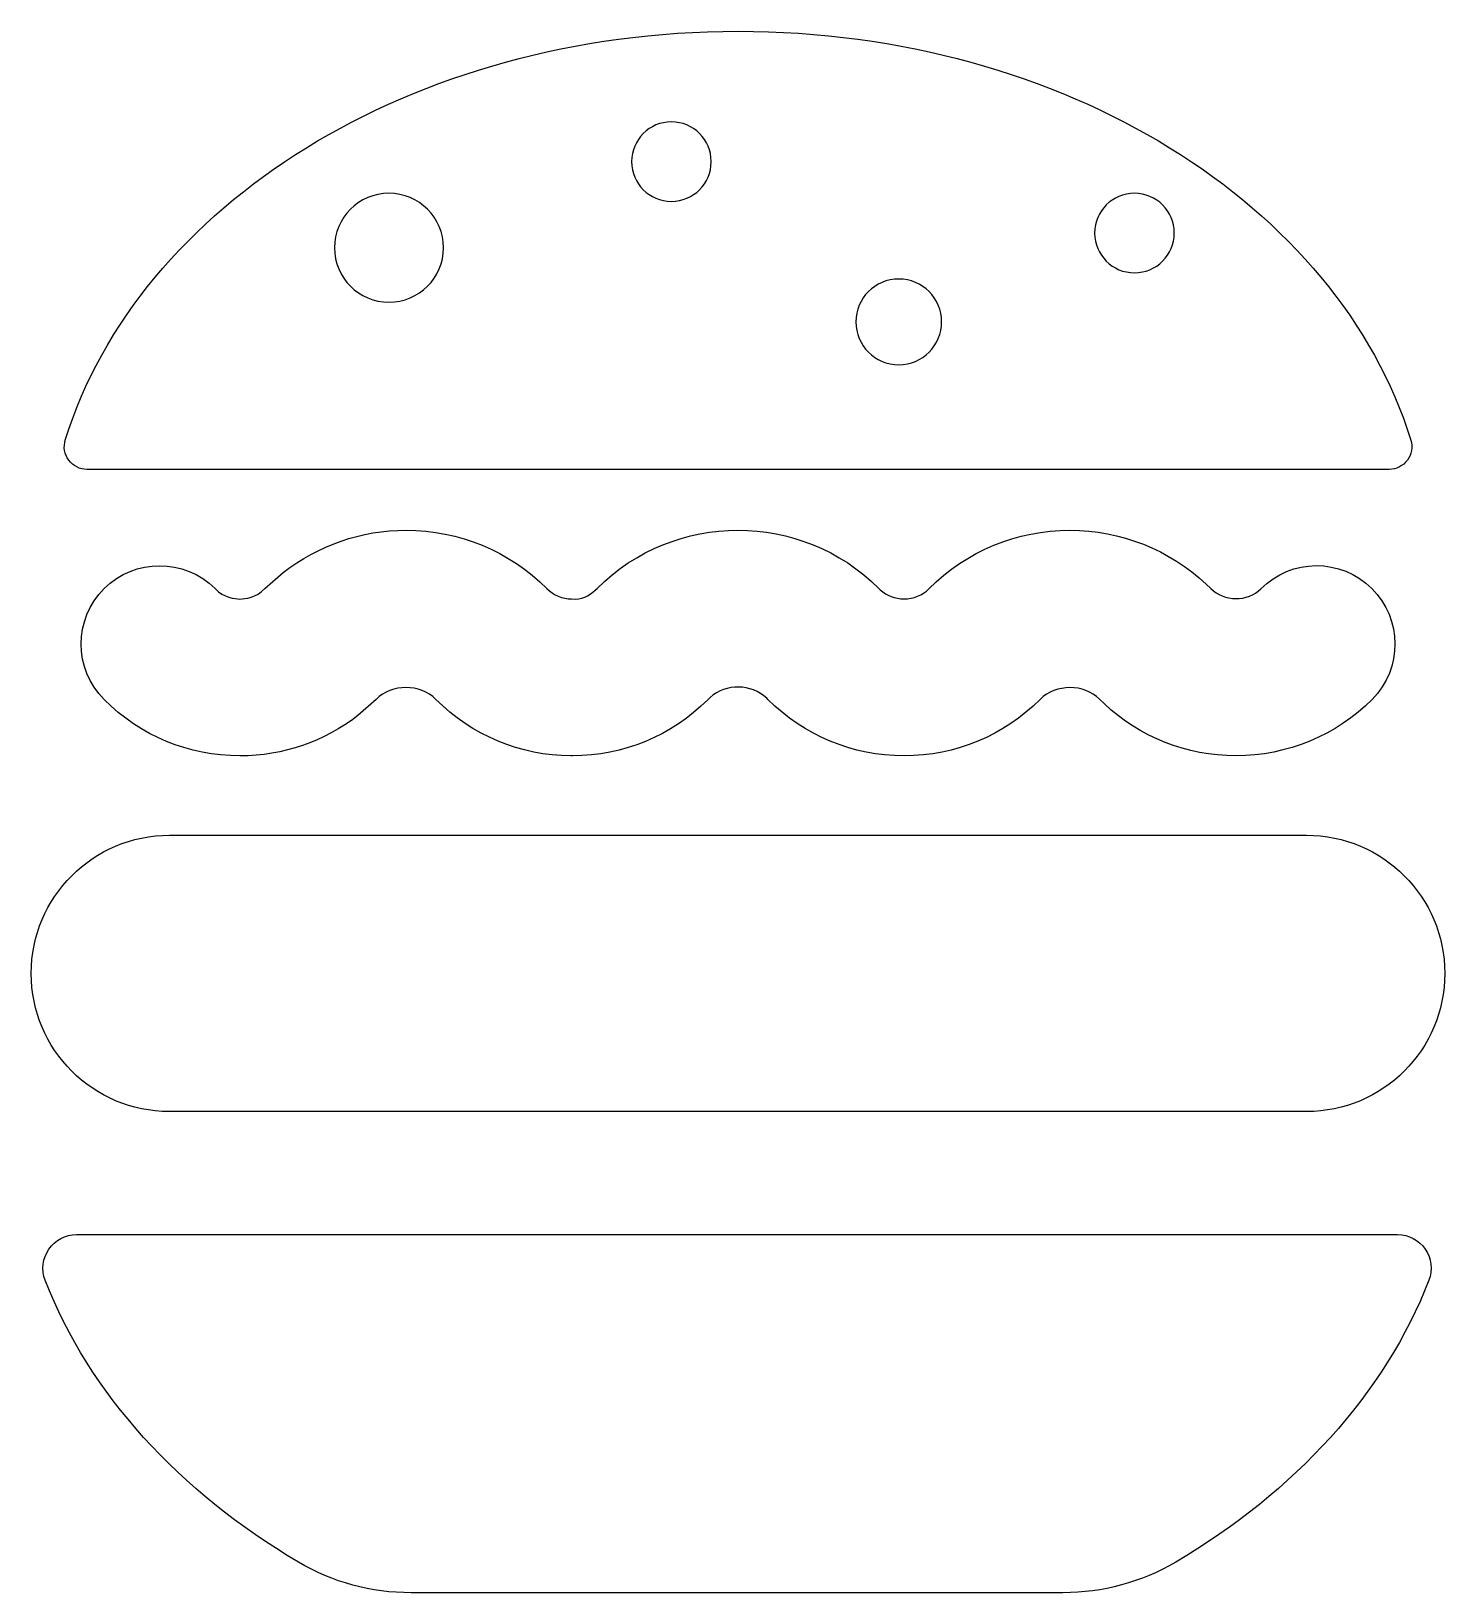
# Model space of a CAD drawing. Header units: centimetres. Extents: x -5.9 to 5.9, y -6.6 to 6.4.
import ezdxf

# ---------------------------------------------------------------- set-up
doc = ezdxf.new("R2010")
doc.units = ezdxf.units.CM
doc.header["$MEASUREMENT"] = 0
doc.layers.add('Layer 1', color=7, linetype='Continuous')

msp = doc.modelspace()

# ---------------------------------------------------------------- linework, layer by layer
at = {"layer": 'Layer 1'}
for points, knots in [([(-5.41597, 2.77876), (-5.41597, 2.77876), (5.46447, 2.77876), (5.46447, 2.77876), (5.46447, 2.77876), (5.52466, 2.77876), (5.58147, 2.80736), (5.61692, 2.85583), (5.61692, 2.85583), (5.65274, 2.90428), (5.66343, 2.96682), (5.6455, 3.02421), (5.6455, 3.02421), (5.03809, 4.98374), (2.75389, 6.44152), (0.02447, 6.44152), (0.02447, 6.44152), (-2.70537, 6.44152), (-4.98997, 4.98375), (-5.59697, 3.02421), (-5.59697, 3.02421), (-5.61488, 2.96682), (-5.60419, 2.90425), (-5.56837, 2.85583), (-5.56837, 2.85583), (-5.53289, 2.80736), (-5.47619, 2.77876), (-5.41597, 2.77876)], [0, 0, 0, 0, 0.125, 0.125, 0.125, 0.125, 0.25, 0.25, 0.25, 0.25, 0.375, 0.375, 0.375, 0.375, 0.5, 0.5, 0.5, 0.5, 0.625, 0.625, 0.625, 0.625, 0.75, 0.75, 0.75, 0.75, 1, 1, 1, 1]), ([(-0.53303, 5.68383), (-0.34904, 5.68383), (-0.20048, 5.53508), (-0.20048, 5.35133), (-0.20048, 5.35133), (-0.20048, 5.16758), (-0.34904, 5.01878), (-0.53303, 5.01878), (-0.53303, 5.01878), (-0.71657, 5.01878), (-0.86551, 5.16758), (-0.86551, 5.35133), (-0.86551, 5.35133), (-0.86551, 5.53508), (-0.71657, 5.68383), (-0.53303, 5.68383)], [0, 0, 0, 0, 0.2, 0.2, 0.2, 0.2, 0.4, 0.4, 0.4, 0.4, 0.6, 0.6, 0.6, 0.6, 1, 1, 1, 1]), ([(-2.89274, 5.0873), (-2.64131, 5.0873), (-2.43726, 4.88346), (-2.43726, 4.63185), (-2.43726, 4.63185), (-2.43726, 4.3802), (-2.64131, 4.17637), (-2.89274, 4.17637), (-2.89274, 4.17637), (-3.14462, 4.17637), (-3.34822, 4.38021), (-3.34822, 4.63185), (-3.34822, 4.63185), (-3.34822, 4.88347), (-3.14463, 5.0873), (-2.89274, 5.0873)], [0, 0, 0, 0, 0.2, 0.2, 0.2, 0.2, 0.4, 0.4, 0.4, 0.4, 0.6, 0.6, 0.6, 0.6, 1, 1, 1, 1]), ([(3.33655, 5.0873), (3.52009, 5.0873), (3.66905, 4.9385), (3.66905, 4.75475), (3.66905, 4.75475), (3.66905, 4.571), (3.52006, 4.42225), (3.33655, 4.42225), (3.33655, 4.42225), (3.15256, 4.42225), (3.004, 4.571), (3.004, 4.75475), (3.004, 4.75475), (3.004, 4.9385), (3.15256, 5.0873), (3.33655, 5.0873)], [0, 0, 0, 0, 0.2, 0.2, 0.2, 0.2, 0.4, 0.4, 0.4, 0.4, 0.6, 0.6, 0.6, 0.6, 1, 1, 1, 1]), ([(1.36697, 4.37012), (1.56467, 4.37012), (1.72514, 4.20984), (1.72514, 4.01177), (1.72514, 4.01177), (1.72514, 3.81415), (1.56467, 3.65366), (1.36697, 3.65366), (1.36697, 3.65366), (1.16893, 3.65366), (1.00883, 3.81416), (1.00883, 4.01177), (1.00883, 4.01177), (1.00883, 4.20984), (1.16893, 4.37012), (1.36697, 4.37012)], [0, 0, 0, 0, 0.2, 0.2, 0.2, 0.2, 0.4, 0.4, 0.4, 0.4, 0.6, 0.6, 0.6, 0.6, 1, 1, 1, 1]), ([(4.39177, 1.78009), (4.28379, 1.66976), (4.08443, 1.67317), (3.97434, 1.78289), (3.97434, 1.78289), (3.97434, 1.78289), (3.93629, 1.81938), (3.93629, 1.81938), (3.93629, 1.81938), (3.63109, 2.10664), (3.21959, 2.27057), (2.79787, 2.27057), (2.79787, 2.27057), (2.35305, 2.27057), (1.93514, 2.09748), (1.61928, 1.78162), (1.61928, 1.78162), (1.56419, 1.72653), (1.49077, 1.69619), (1.41182, 1.69619), (1.41182, 1.69619), (1.41137, 1.69619), (1.41137, 1.69619), (1.41137, 1.69619), (1.41137, 1.69619), (1.33668, 1.69619), (1.26622, 1.72334), (1.21201, 1.77265), (1.21201, 1.77265), (1.21201, 1.77265), (1.20135, 1.78355), (1.20135, 1.78355), (1.20135, 1.78355), (0.55167, 2.43236), (-0.50482, 2.43215), (-1.15368, 1.78371), (-1.15368, 1.78371), (-1.15368, 1.78371), (-1.16903, 1.76815), (-1.16903, 1.76815), (-1.16903, 1.76815), (-1.2233, 1.72121), (-1.28002, 1.68639), (-1.36712, 1.69602), (-1.36712, 1.69602), (-1.36712, 1.69602), (-1.36752, 1.69602), (-1.36794, 1.69602), (-1.36794, 1.69602), (-1.44351, 1.69602), (-1.51777, 1.72714), (-1.57286, 1.78243), (-1.57286, 1.78243), (-1.88748, 2.09723), (-2.30578, 2.27056), (-2.75015, 2.27056), (-2.75015, 2.27056), (-3.12149, 2.27056), (-3.48522, 2.14359), (-3.77594, 1.91689), (-3.77594, 1.91689), (-3.77594, 1.91689), (-3.92874, 1.78243), (-3.92874, 1.78243), (-3.92874, 1.78243), (-4.00431, 1.70689), (-4.09223, 1.69557), (-4.13752, 1.69536), (-4.13752, 1.69536), (-4.13752, 1.69536), (-4.13752, 1.69536), (-4.13792, 1.69536), (-4.13792, 1.69536), (-4.18322, 1.69536), (-4.27066, 1.70668), (-4.34578, 1.78198), (-4.34578, 1.78198), (-4.60195, 2.03812), (-5.01684, 2.03791), (-5.27296, 1.78219), (-5.27296, 1.78219), (-5.52913, 1.52631), (-5.52913, 1.11097), (-5.27296, 0.8548), (-5.27296, 0.8548), (-4.96946, 0.55132), (-4.5665, 0.384), (-4.13792, 0.384), (-4.13792, 0.384), (-4.13752, 0.384), (-4.13707, 0.384), (-4.13665, 0.384), (-4.13665, 0.384), (-3.77637, 0.38445), (-3.4336, 0.50267), (-3.15359, 0.72079), (-3.15359, 0.72079), (-3.15359, 0.72079), (-2.99987, 0.85612), (-2.99987, 0.85612), (-2.99987, 0.85612), (-2.86885, 0.98778), (-2.63279, 0.98778), (-2.50087, 0.85612), (-2.50087, 0.85612), (-2.20208, 0.55621), (-1.78975, 0.38466), (-1.37353, 0.38466), (-1.37353, 0.38466), (-1.36967, 0.38482), (-1.36543, 0.38506), (-1.35988, 0.38466), (-1.35988, 0.38466), (-0.93427, 0.38466), (-0.53261, 0.5509), (-0.22823, 0.85332), (-0.22823, 0.85332), (-0.22823, 0.85332), (-0.20902, 0.87277), (-0.20902, 0.87277), (-0.20902, 0.87277), (-0.07326, 0.99077), (0.1316, 0.988), (0.26398, 0.86568), (0.26398, 0.86568), (0.26398, 0.86568), (0.27422, 0.85544), (0.27422, 0.85544), (0.27422, 0.85544), (0.5773, 0.55196), (0.98113, 0.3848), (1.41098, 0.3848), (1.41098, 0.3848), (1.41098, 0.3848), (1.41185, 0.3848), (1.41225, 0.3848), (1.41225, 0.3848), (1.84209, 0.3848), (2.24553, 0.55218), (2.54819, 0.8561), (2.54819, 0.8561), (2.68051, 0.98736), (2.91572, 0.98797), (3.04463, 0.85758), (3.04463, 0.85758), (3.04463, 0.85758), (3.08601, 0.81789), (3.08601, 0.81789), (3.08601, 0.81789), (3.38438, 0.53891), (3.77202, 0.38522), (4.1848, 0.38418), (4.1848, 0.38418), (4.61036, 0.38418), (5.02533, 0.5564), (5.32322, 0.8567), (5.32322, 0.8567), (5.57809, 1.1139), (5.57637, 1.52903), (5.31938, 1.78385), (5.31938, 1.78385), (5.06193, 2.0388), (4.64746, 2.03753), (4.39177, 1.78009)], [0, 0, 0, 0, 0.02380952, 0.02380952, 0.02380952, 0.02380952, 0.04761905, 0.04761905, 0.04761905, 0.04761905, 0.07142857, 0.07142857, 0.07142857, 0.07142857, 0.0952381, 0.0952381, 0.0952381, 0.0952381, 0.11904762, 0.11904762, 0.11904762, 0.11904762, 0.14285714, 0.14285714, 0.14285714, 0.14285714, 0.16666667, 0.16666667, 0.16666667, 0.16666667, 0.19047619, 0.19047619, 0.19047619, 0.19047619, 0.21428571, 0.21428571, 0.21428571, 0.21428571, 0.23809524, 0.23809524, 0.23809524, 0.23809524, 0.26190476, 0.26190476, 0.26190476, 0.26190476, 0.28571429, 0.28571429, 0.28571429, 0.28571429, 0.30952381, 0.30952381, 0.30952381, 0.30952381, 0.33333333, 0.33333333, 0.33333333, 0.33333333, 0.35714286, 0.35714286, 0.35714286, 0.35714286, 0.38095238, 0.38095238, 0.38095238, 0.38095238, 0.4047619, 0.4047619, 0.4047619, 0.4047619, 0.42857143, 0.42857143, 0.42857143, 0.42857143, 0.45238095, 0.45238095, 0.45238095, 0.45238095, 0.47619048, 0.47619048, 0.47619048, 0.47619048, 0.5, 0.5, 0.5, 0.5, 0.52380952, 0.52380952, 0.52380952, 0.52380952, 0.54761905, 0.54761905, 0.54761905, 0.54761905, 0.57142857, 0.57142857, 0.57142857, 0.57142857, 0.5952381, 0.5952381, 0.5952381, 0.5952381, 0.61904762, 0.61904762, 0.61904762, 0.61904762, 0.64285714, 0.64285714, 0.64285714, 0.64285714, 0.66666667, 0.66666667, 0.66666667, 0.66666667, 0.69047619, 0.69047619, 0.69047619, 0.69047619, 0.71428571, 0.71428571, 0.71428571, 0.71428571, 0.73809524, 0.73809524, 0.73809524, 0.73809524, 0.76190476, 0.76190476, 0.76190476, 0.76190476, 0.78571429, 0.78571429, 0.78571429, 0.78571429, 0.80952381, 0.80952381, 0.80952381, 0.80952381, 0.83333333, 0.83333333, 0.83333333, 0.83333333, 0.85714286, 0.85714286, 0.85714286, 0.85714286, 0.88095238, 0.88095238, 0.88095238, 0.88095238, 0.9047619, 0.9047619, 0.9047619, 0.9047619, 0.92857143, 0.92857143, 0.92857143, 0.92857143, 0.95238095, 0.95238095, 0.95238095, 0.95238095, 1, 1, 1, 1]), ([(-4.72699, -2.58932), (-4.72699, -2.58932), (4.77467, -2.58932), (4.77467, -2.58932), (4.77467, -2.58932), (5.41242, -2.58932), (5.92936, -2.07235), (5.92936, -1.43444), (5.92936, -1.43444), (5.92936, -0.79669), (5.41244, -0.27953), (4.77424, -0.27953), (4.77424, -0.27953), (4.77424, -0.27953), (-4.7266, -0.27953), (-4.7266, -0.27953), (-4.7266, -0.27953), (-5.36478, -0.27953), (-5.88169, -0.79668), (-5.88169, -1.43444), (-5.88169, -1.43444), (-5.88169, -2.07235), (-5.36477, -2.58932), (-4.72699, -2.58932)], [0, 0, 0, 0, 0.14285714, 0.14285714, 0.14285714, 0.14285714, 0.28571429, 0.28571429, 0.28571429, 0.28571429, 0.42857143, 0.42857143, 0.42857143, 0.42857143, 0.57142857, 0.57142857, 0.57142857, 0.57142857, 0.71428571, 0.71428571, 0.71428571, 0.71428571, 1, 1, 1, 1]), ([(5.53495, -3.61765), (5.53495, -3.61765), (-5.50307, -3.61765), (-5.50307, -3.61765), (-5.50307, -3.61765), (-5.59567, -3.61765), (-5.6823, -3.66332), (-5.73442, -3.73973), (-5.73442, -3.73973), (-5.78689, -3.8159), (-5.798, -3.91327), (-5.76471, -3.99968), (-5.76471, -3.99968), (-5.39718, -4.94795), (-4.6446, -5.76755), (-3.64955, -6.35495), (-3.64955, -6.35495), (-3.36274, -6.5242), (-3.04, -6.61173), (-2.70708, -6.61173), (-2.70708, -6.61173), (-2.70708, -6.61173), (2.73897, -6.61173), (2.73897, -6.61173), (2.73897, -6.61173), (3.06978, -6.61173), (3.39635, -6.52339), (3.68147, -6.35495), (3.68147, -6.35495), (4.67652, -5.76755), (5.4291, -4.94798), (5.7966, -3.99968), (5.7966, -3.99968), (5.82994, -3.91327), (5.8188, -3.81593), (5.76631, -3.73952), (5.76631, -3.73952), (5.71421, -3.66332), (5.62756, -3.61765), (5.53495, -3.61765)], [0, 0, 0, 0, 0.09090909, 0.09090909, 0.09090909, 0.09090909, 0.18181818, 0.18181818, 0.18181818, 0.18181818, 0.27272727, 0.27272727, 0.27272727, 0.27272727, 0.36363636, 0.36363636, 0.36363636, 0.36363636, 0.45454545, 0.45454545, 0.45454545, 0.45454545, 0.54545455, 0.54545455, 0.54545455, 0.54545455, 0.63636364, 0.63636364, 0.63636364, 0.63636364, 0.72727273, 0.72727273, 0.72727273, 0.72727273, 0.81818182, 0.81818182, 0.81818182, 0.81818182, 1, 1, 1, 1])]:
    msp.add_open_spline(points, degree=3, knots=knots, dxfattribs=at)

doc.saveas('drawing.dxf')
